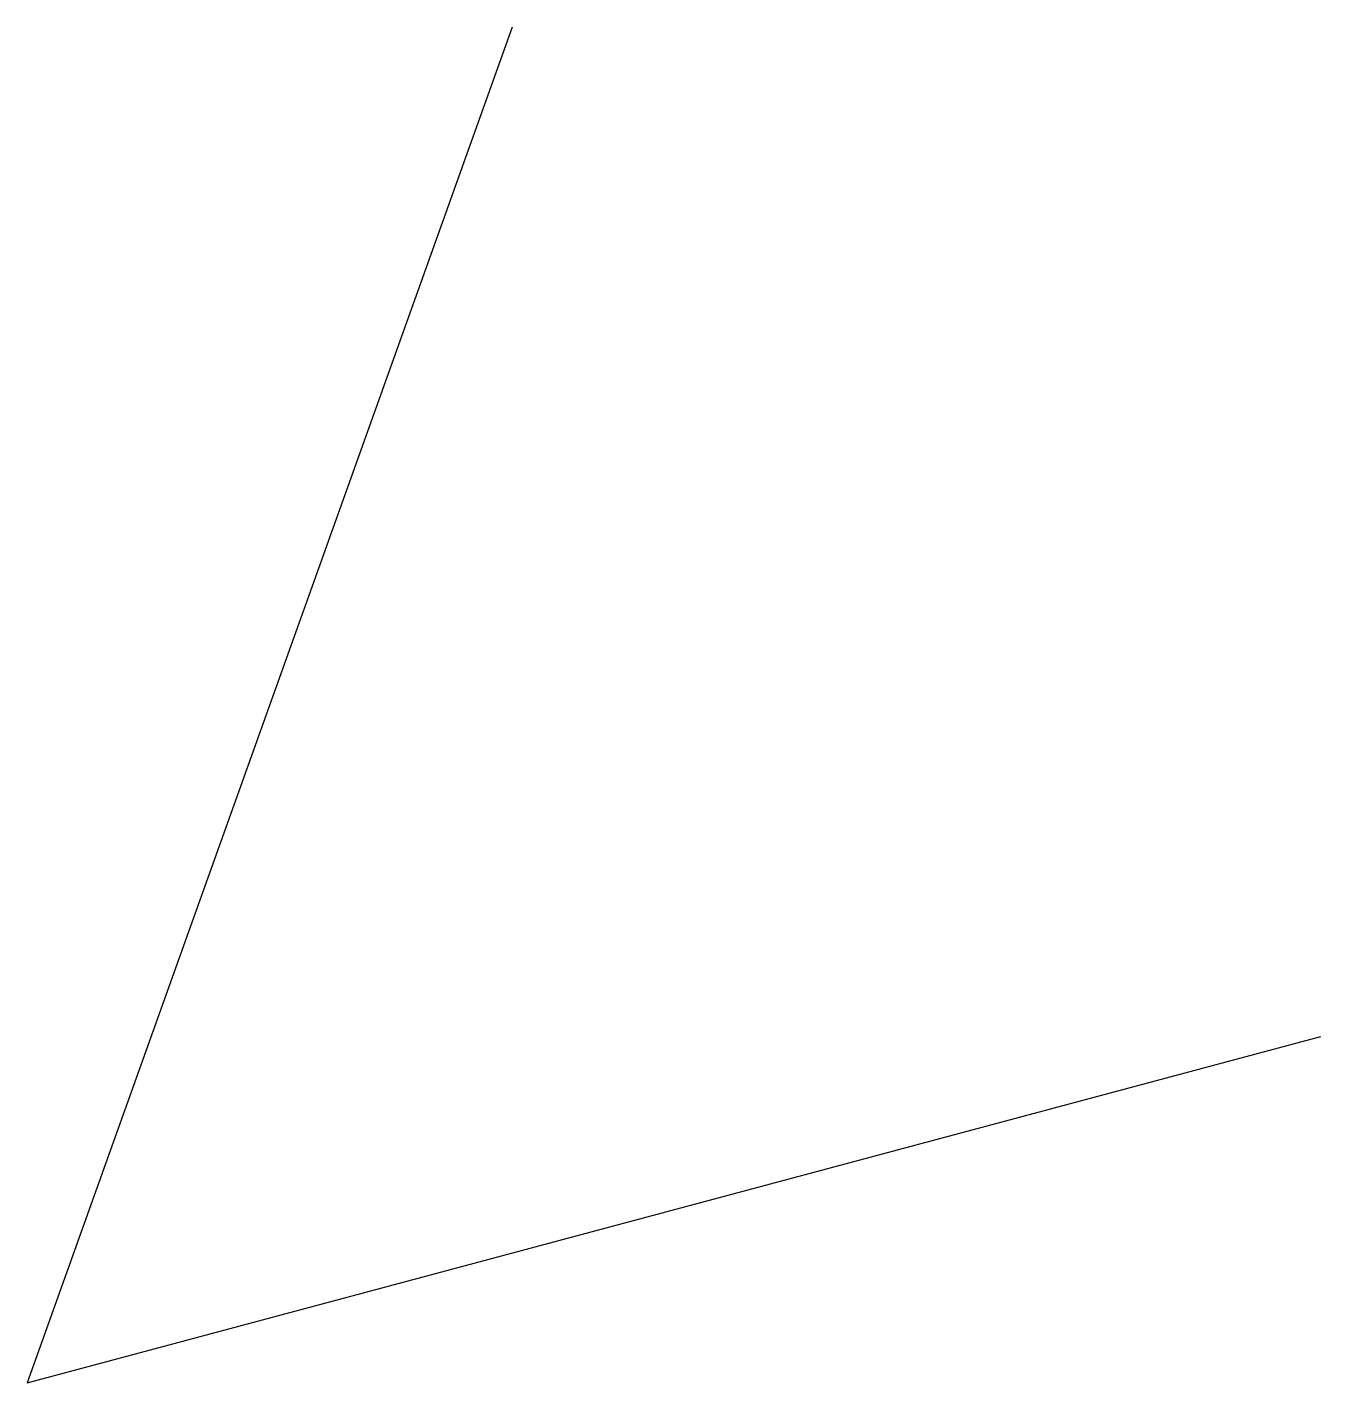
# Model space of a CAD drawing. Extents: x -15.04 to -6.74, y -0.1 to 8.6.
import ezdxf

# ---------------------------------------------------------------- set-up
doc = ezdxf.new("R2010")
doc.units = 0
doc.layers.add('s001-#def-active-grp', color=7, linetype='CONTINUOUS')

msp = doc.modelspace()

# ---------------------------------------------------------------- linework, layer by layer
at = {"layer": 's001-#def-active-grp', "color": 7, "linetype": 'CONTINUOUS', "lineweight": 30, "true_color": 0x000000}
msp.add_lwpolyline([(-11.9249, 8.5966), (-15.0358, -0.0966), (-6.7402, 2.125)], dxfattribs=at)

doc.saveas('drawing.dxf')
